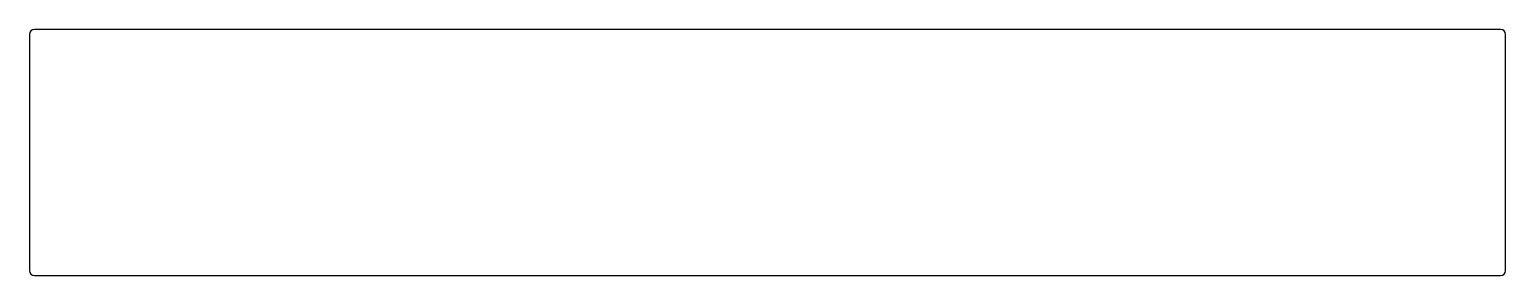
# Model space of a CAD drawing. Extents: x -38.1 to 38.1, y 1.2 to 13.9.
import ezdxf

# ---------------------------------------------------------------- set-up
doc = ezdxf.new("R2010")
doc.units = 0
doc.layers.get('0').update_dxf_attribs({"linetype": 'CONTINUOUS'})

msp = doc.modelspace()

# ---------------------------------------------------------------- linework, layer by layer
at = {"color": 7}
for p, q in [((37.839, 13.857), (-37.853, 13.857)), ((-38.107, 13.603), (-38.107, 1.411)), ((38.093, 1.411), (38.093, 13.603)), ((-37.853, 1.157), (37.839, 1.157))]:
    msp.add_line(p, q, dxfattribs=at)
for centre, start, end in [((-37.853, 13.603), 90, 180), ((37.839, 13.603), 360, 90), ((-37.853, 1.411), 180, 270), ((37.839, 1.411), 270, 0)]:
    msp.add_arc(centre, 0.254, start, end, dxfattribs=at)

doc.saveas('drawing.dxf')
